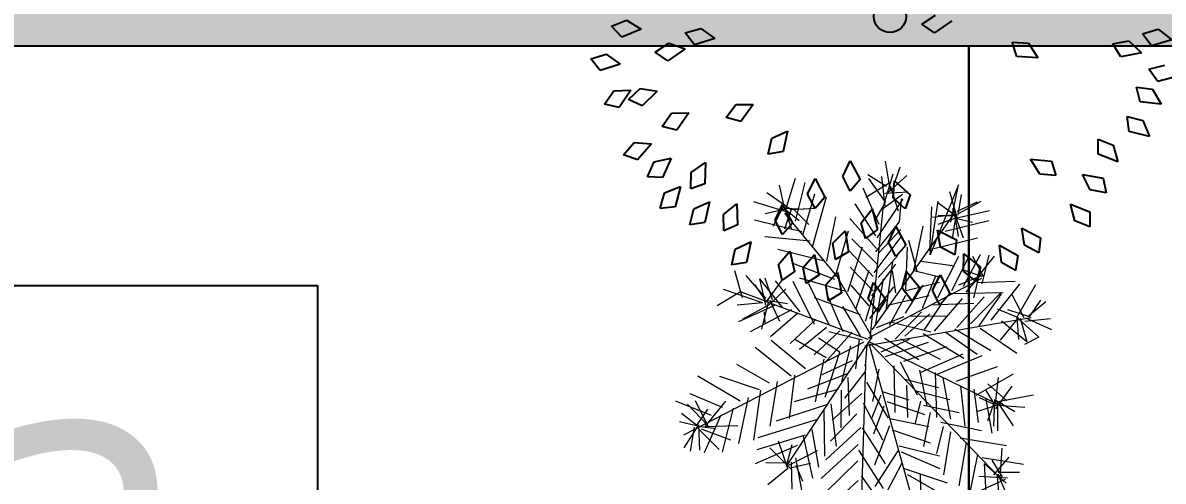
# Model space of a CAD drawing. Header units: millimetres. Extents: x -176651 to 388869, y -469666 to 486614.
# Drawn here: x 243470 to 251731, y 104157 to 107475 of the extents above; entities that cross this region are included whole.
import ezdxf

# ---------------------------------------------------------------- set-up
doc = ezdxf.new("R2010")
doc.units = ezdxf.units.MM
doc.layers.add('A- FURNITURE', color=252, linetype='Continuous', lineweight=0)
doc.layers.add('L-TREEEES', color=8, linetype='Continuous', lineweight=25)
for name, color, linetype in [('ad-Plot Boundary', 8, 'Continuous'), ('ad-Plot Numbers', 2, 'Continuous'), ('ad-Road', 8, 'Continuous'), ('ad-Road Hatch', 8, 'Continuous')]:
    doc.layers.add(name, color=color, linetype=linetype)
doc.styles.add('$0$grid_text', font='verdana.ttf', dxfattribs={"width": 0.9})

# ---------------------------------------------------------------- blocks, each defined once
blk = doc.blocks.new('A$C4fb60e89')
at = {"layer": 'ad-Road Hatch', "ltscale": 5, "transparency": 33554687}
h = blk.add_hatch(dxfattribs=at)
h.set_pattern_fill('AR-HBONE', color=256, scale=15)
h.set_pattern_definition([(45, (-193247.7, -428758.8), (0, 2155.2615), [4572, -1524]), (135, (-192170.1, -427681.1), (2e-13, 2155.2615), [4572, -1524])])
h.paths.add_polyline_path([(175594.5, -250241), (169177.9, -249341.1), (167473.5, -249057.1), (167473.5, -138693.9), (101313.5, -138693.9), (101313.5, -199953.9), (101307.7, -237994.6), (101040.4, -268291), (101007.7, -280967.7), (101066.4, -293683.6), (101242.5, -311127.2), (100909.9, -319343.6), (100949.1, -333937.5), (100668.7, -366959.6), (100727.3, -390982.9), (100668.7, -404585.6), (100538.2, -420418.5), (100466.5, -428758.8), (92426.2, -427265.5), (92163.5, -427209.5), (92163.5, -321453.9), (24803.5, -321453.9), (24803.5, -412960.5), (15653.5, -411028.6), (15653.5, -321452.2), (-19535.1, -321452.2), (-34427.5, -319476.7), (-65207.4, -315394.6), (-171770.1, -301268.1), (-185853.9, -298333.1), (-193247.7, -296831.5), (-193244, -292907.6), (-191913.8, -285219.4), (-191838.8, -284678.8), (-183397.4, -286393.2), (-169722.9, -289242.8), (-53141.2, -304697.5), (-18730.1, -309262.2), (15653.3, -309262.2), (15653.5, 703.4), (24803.5, 1114.6), (24803.5, -129543.9), (92163.5, -129543.9), (92163.5, 15133.3), (101313.5, 17712.8), (101313.5, -129543.9), (167473.5, -129543.9), (167473.5, 35551.6), (175738, 37855), (175848.8, 28595.3), (175835.8, 25947.4), (175777.1, 14040.5), (175855.3, 2315.8), (175659.7, -18036.1), (175731.4, -34038.6), (175718.4, -46839.2), (175672.7, -63402.4), (175816.2, -82071.9), (175542.3, -106356), (175490.2, -124640.8), (175574.9, -145018.8), (175731.4, -168892), (175796.6, -181268.8), (175796.6, -192667.4), (175744.5, -208200.3), (175829.2, -223276.8), (175887.9, -234871.1)])
h.paths.add_polyline_path([(24803.5, -309263.9), (92163.5, -309263.9), (92163.5, -138693.9), (24803.5, -138693.9)], flags=16)
at = {"layer": 'ad-Road', "ltscale": 5}
blk.add_lwpolyline([(101313.5, -199953.9), (101307.7, -237994.6), (101040.4, -268291), (101007.7, -280967.7), (101066.4, -293683.6), (101242.5, -311127.2), (100909.9, -319343.6), (100949.1, -333937.5), (100668.7, -366959.6), (100727.3, -390982.9), (100668.7, -404585.6), (100538.2, -420418.5), (100466.5, -428758.8), (92426.2, -427265.5), (92163.5, -427209.5), (92163.5, -321453.9), (24803.5, -321453.9), (24803.5, -412960.5), (15653.5, -411028.6)], dxfattribs=at)
blk = doc.blocks.new('A$Cbbea0351')
at = {"layer": 'ad-Plot Numbers', "linetype": 'Continuous', "insert": (-124463.2, -363059.2), "char_height": 2000, "width": 2981.719, "attachment_point": 5, "style": '$0$grid_text', "bg_fill": 18, "box_fill_scale": 1.5, "bg_fill_color": 257, "bg_fill_transparency": 0}
blk.add_mtext('23', dxfattribs=at)
blk = doc.blocks.new('zw$E7CA')
at = {"layer": 'ad-Plot Boundary'}
blk.add_lwpolyline([(0, 0), (33680, 0), (33680, 30050), (0, 30050)], close=True, dxfattribs=at)
blk = doc.blocks.new('zw$A88E')
at = {"layer": 'ad-Plot Boundary', "ltscale": 5}
for p in [(-150934.5, -389358.9), (-117254.5, -389358.9)]:
    blk.add_blockref('zw$E7CA', p, dxfattribs=at)
blk = doc.blocks.new('EARGAERG')
at = {"color": 177, "true_color": 0x293189, "transparency": 33554546}
for p, q in [((260795.9488, 1945771.728), (260796.0879, 1945771.564)), ((260796.0427, 1945771.5604), (260796.1762, 1945771.7741)), ((260796.044, 1945771.5885), (260796.0515, 1945771.7572)), ((260796.0952, 1945771.4736), (260796.236, 1945771.7264)), ((260796.0427, 1945771.5604), (260795.84, 1945771.6878)), ((260796.7968, 1945771.5435), (260796.6894, 1945771.661)), ((260796.8175, 1945771.5032), (260796.8386, 1945771.7219)), ((260796.8469, 1945771.53), (260796.9314, 1945771.6558)), ((260796.1195, 1945771.388), (260795.8117, 1945771.5595)), ((260796.0378, 1945771.5775), (260795.8973, 1945771.5838)), ((260796.033, 1945771.5947), (260795.9265, 1945771.4811)), ((260796.0879, 1945771.564), (260796.0034, 1945771.4382)), ((260796.044, 1945771.5885), (260796.0535, 1945771.4247)), ((260796.0488, 1945771.5714), (260796.1233, 1945771.4723)), ((260796.055, 1945771.5824), (260796.1771, 1945771.5431)), ((260796.0879, 1945771.564), (260796.2553, 1945771.5284)), ((260796.1244, 1945771.3709), (260796.2824, 1945771.6285)), ((260796.1645, 1945771.262), (260796.3593, 1945771.5857)), ((260796.6294, 1945771.5792), (260796.673, 1945771.2956)), ((260796.8372, 1945771.5643), (260796.6318, 1945771.5059)), ((260796.7637, 1945771.4323), (260796.6882, 1945771.6329)), ((260796.7343, 1945771.4055), (260796.8678, 1945771.6192)), ((260796.7514, 1945771.4104), (260796.7835, 1945771.623)), ((260796.7833, 1945771.4934), (260796.9619, 1945771.5812)), ((260796.2828, 1945771.0089), (260796.0366, 1945771.5494)), ((260796.1099, 1945771.5518), (260796.1831, 1945771.4246)), ((260796.6302, 1945771.2186), (260796.5462, 1945771.4815)), ((260796.7723, 1945771.4996), (260796.9397, 1945771.4639)), ((260796.8249, 1945771.5423), (260796.8332, 1945771.3504)), ((260796.1609, 1945771.3073), (260795.8506, 1945771.4226)), ((260796.2377, 1945771.1348), (260796.386, 1945771.4267)), ((260796.3958, 1945770.5137), (260796.7404, 1945771.4165)), ((260796.635, 1945771.2015), (260796.8871, 1945771.4212)), ((260796.7404, 1945771.4165), (260796.6462, 1945771.3249)), ((260796.7282, 1945771.3945), (260796.8945, 1945771.4603)), ((260796.8761, 1945771.4273), (260796.8185, 1945771.2722)), ((260796.8871, 1945771.4212), (260796.8761, 1945771.4273)), ((260797.3039, 1945771.4194), (260796.9745, 1945770.9835)), ((260797.1801, 1945771.1715), (260797.3039, 1945771.4194)), ((260795.9189, 1945771.3125), (260796.2157, 1945771.1471)), ((260796.6093, 1945771.1294), (260796.4801, 1945771.3887)), ((260796.9745, 1945770.9835), (260797.1314, 1945771.3426)), ((260797.074, 1945771.317), (260796.9758, 1945771.0116)), ((260797.2107, 1945771.2264), (260797.1253, 1945771.3316)), ((260797.2293, 1945771.3889), (260797.2315, 1945771.1861)), ((260797.2437, 1945771.208), (260797.3062, 1945771.3461)), ((260795.58, 1945771.0404), (260795.5778, 1945771.2432)), ((260796.2718, 1945771.015), (260796.4482, 1945771.3057)), ((260796.4264, 1945770.5687), (260797.2279, 1945771.2313)), ((260796.5871, 1945771.0121), (260796.4566, 1945771.2433)), ((260796.8185, 1945771.2722), (260796.597, 1945771.1074)), ((260797.2327, 1945771.2142), (260797.0592, 1945771.2388)), ((260797.2266, 1945771.2032), (260797.1044, 1945771.2424)), ((260797.2181, 1945771.2655), (260797.2362, 1945771.0394)), ((260797.245, 1945771.2361), (260797.4039, 1945771.2628)), ((260797.2498, 1945771.219), (260797.432, 1945771.2616)), ((260795.7413, 1945770.9937), (260795.6487, 1945771.1894)), ((260796.2595, 1945770.993), (260796.0031, 1945771.1791)), ((260796.3278, 1945770.8829), (260796.5152, 1945771.1674)), ((260796.5332, 1945770.9413), (260796.4138, 1945771.1664)), ((260796.8024, 1945771.1658), (260796.5455, 1945770.9633)), ((260796.619, 1945771.0952), (260796.8159, 1945771.2159)), ((260796.8241, 1945770.8945), (260796.9785, 1945771.1974)), ((260797.2205, 1945771.1922), (260797.0848, 1945771.1814)), ((260797.2143, 1945771.1812), (260797.158, 1945771.0541)), ((260797.2217, 1945771.2203), (260797.2032, 1945771.0578)), ((260797.2205, 1945771.1922), (260797.4735, 1945771.1808)), ((260797.2205, 1945771.1922), (260797.3304, 1945771.1309)), ((260795.5764, 1945771.0856), (260795.3881, 1945771.0321)), ((260795.4604, 1945771.1358), (260795.7009, 1945770.973)), ((260795.751, 1945770.9595), (260795.5764, 1945771.0856)), ((260795.74, 1945770.9656), (260795.6901, 1945771.1087)), ((260795.7278, 1945770.9436), (260795.7366, 1945771.1404)), ((260795.8438, 1945770.8933), (260795.7366, 1945771.1404)), ((260795.74, 1945770.9656), (260795.8979, 1945771.0937)), ((260795.7853, 1945770.9692), (260795.7757, 1945771.133)), ((260795.8416, 1945771.0962), (260795.9537, 1945770.8321)), ((260796.0152, 1945771.0716), (260796.3058, 1945770.8952)), ((260796.8268, 1945771.0803), (260796.7347, 1945770.7858)), ((260796.8522, 1945770.8932), (260796.8513, 1945771.1242)), ((260797.4477, 1945771.1088), (260797.1214, 1945771.1178)), ((260795.7119, 1945770.9668), (260795.5274, 1945770.9976)), ((260795.7559, 1945770.9423), (260795.9002, 1945771.0204)), ((260796.033, 1945770.7159), (260795.9638, 1945771.057)), ((260796.0689, 1945771.0128), (260796.1332, 1945770.6888)), ((260796.4129, 1945770.5186), (260796.2828, 1945771.0089)), ((260796.3558, 1945770.7521), (260796.5186, 1945770.9927)), ((260796.5062, 1945770.8411), (260796.3916, 1945771.0491)), ((260796.4878, 1945770.8081), (260796.7154, 1945770.9838)), ((260796.561, 1945770.6809), (260796.6995, 1945771.0071)), ((260796.5662, 1945770.9229), (260796.746, 1945771.0388)), ((260797.01, 1945771.0213), (260797.3363, 1945771.0124)), ((260795.7889, 1945770.924), (260795.5052, 1945770.8803)), ((260795.5395, 1945770.8901), (260795.7559, 1945770.9423)), ((260795.751, 1945770.9595), (260795.653, 1945770.7836)), ((260795.7033, 1945770.8996), (260795.6885, 1945770.8214)), ((260796.3787, 1945770.5088), (260795.74, 1945770.9656)), ((260795.7571, 1945770.9704), (260795.8842, 1945770.9141)), ((260795.7681, 1945770.9643), (260795.7948, 1945770.8054)), ((260796.081, 1945770.9052), (260796.3704, 1945770.7007)), ((260796.4511, 1945770.7422), (260796.3633, 1945770.9208)), ((260796.5992, 1945770.9046), (260796.4558, 1945770.5955)), ((260796.6614, 1945770.7835), (260796.6799, 1945770.946)), ((260796.8302, 1945770.9055), (260797.0171, 1945770.8013)), ((260797.121, 1945770.8586), (260796.8999, 1945770.953)), ((260797.1688, 1945770.9185), (260796.9436, 1945770.6694)), ((260797.0573, 1945770.6925), (260797.247, 1945770.9037)), ((260795.8988, 1945770.8627), (260795.5687, 1945770.7874)), ((260795.9366, 1945770.8272), (260795.7006, 1945770.7139)), ((260796.2199, 1945770.6117), (260796.1811, 1945770.8782)), ((260796.3959, 1945770.6433), (260796.5356, 1945770.868)), ((260796.4302, 1945770.653), (260796.6578, 1945770.8287)), ((260796.8176, 1945770.6244), (260796.9731, 1945770.8258)), ((260797.121, 1945770.8586), (260797.121, 1945770.8586)), ((260797.1477, 1945770.6997), (260797.3252, 1945770.8889)), ((260797.2956, 1945770.7325), (260797.1699, 1945770.817)), ((260797.2272, 1945770.713), (260797.4192, 1945770.8509)), ((260797.3066, 1945770.7264), (260797.269, 1945770.8914)), ((260797.2821, 1945770.6824), (260797.3863, 1945770.8693)), ((260796.0514, 1945770.7488), (260795.8264, 1945770.6293)), ((260796.2617, 1945770.7901), (260796.3298, 1945770.5505)), ((260796.556, 1945770.5685), (260796.7273, 1945770.7467)), ((260796.8643, 1945770.7856), (260796.688, 1945770.6245)), ((260796.7176, 1945770.7809), (260796.9877, 1945770.7745)), ((260797.2847, 1945770.7386), (260797.1147, 1945770.7181)), ((260797.2908, 1945770.7496), (260797.1513, 1945770.6545)), ((260797.2737, 1945770.7448), (260797.194, 1945770.6019)), ((260795.7711, 1945770.4009), (260795.5746, 1945770.6688)), ((260795.8848, 1945770.4239), (260795.6993, 1945770.6857)), ((260796.0498, 1945770.4616), (260795.8667, 1945770.6501)), ((260796.11, 1945770.673), (260795.8801, 1945770.5706)), ((260796.3848, 1945770.5198), (260797.2895, 1945770.7215)), ((260796.5794, 1945770.7139), (260796.8886, 1945770.7001)), ((260797.034, 1945770.6766), (260797.4128, 1945770.5808)), ((260797.2492, 1945770.7008), (260797.5167, 1945770.6381)), ((260795.3676, 1945770.3232), (260795.1198, 1945770.5765)), ((260795.6073, 1945770.3913), (260795.4132, 1945770.5859)), ((260796.1979, 1945770.624), (260795.9729, 1945770.5045)), ((260796.281, 1945770.5921), (260796.0314, 1945770.4286)), ((260796.1574, 1945770.4737), (260796.0341, 1945770.6144)), ((260796.3396, 1945770.5162), (260796.1197, 1945770.6387)), ((260796.4606, 1945770.5784), (260796.6758, 1945770.6026)), ((260796.568, 1945770.4609), (260796.8053, 1945770.6024)), ((260796.5682, 1945770.5905), (260796.832, 1945770.4435)), ((260796.6414, 1945770.4633), (260796.8603, 1945770.5718)), ((260796.7149, 1945770.5952), (260796.9764, 1945770.5215)), ((260796.7881, 1945770.468), (260796.9581, 1945770.6181)), ((260796.8601, 1945770.4422), (260797.1158, 1945770.6166)), ((260796.8799, 1945770.6328), (260797.1866, 1945770.5628)), ((260797.0227, 1945770.4236), (260797.2722, 1945770.5871)), ((260797.1241, 1945770.4247), (260797.4018, 1945770.5869)), ((260797.3957, 1945770.5759), (260797.1791, 1945770.3941)), ((260797.2757, 1945770.4123), (260797.5436, 1945770.6087)), ((260797.4602, 1945770.3815), (260797.6548, 1945770.5756)), ((260796.3444, 1945770.4991), (260794.9054, 1945770.1918)), ((260795.2701, 1945770.536), (260795.5217, 1945770.367)), ((260795.5686, 1945769.779), (260796.4129, 1945770.5186)), ((260796.243, 1945770.498), (260796.1143, 1945770.2672)), ((260796.3176, 1945770.5285), (260796.2354, 1945770.3294)), ((260796.3835, 1945770.4917), (260797.1588, 1945769.8148)), ((260796.496, 1945770.4867), (260796.6949, 1945770.275)), ((260797.4677, 1945770.5502), (260797.5103, 1945770.368)), ((260795.1402, 1945770.277), (260794.9168, 1945770.4448)), ((260795.0925, 1945770.2172), (260794.9937, 1945770.4019)), ((260795.2319, 1945770.3124), (260795.0305, 1945770.4678)), ((260795.0973, 1945770.2001), (260795.0561, 1945770.4104)), ((260796.0327, 1945770.4567), (260795.8905, 1945770.1758)), ((260795.97, 1945770.1891), (260796.1574, 1945770.4737)), ((260796.3603, 1945770.4759), (260796.3088, 1945770.3317)), ((260796.3432, 1945770.471), (260797.5604, 1945770.3545)), ((260796.3774, 1945770.4807), (260796.3832, 1945769.3538)), ((260797.0395, 1945769.2906), (260796.3884, 1945770.4746)), ((260796.447, 1945770.3987), (260796.6682, 1945770.4339)), ((260796.6071, 1945770.4535), (260796.8452, 1945770.2344)), ((260796.7758, 1945770.446), (260797.0126, 1945770.1988)), ((260796.9322, 1945770.4164), (260797.114, 1945770.1999)), ((260797.0056, 1945770.4188), (260797.2155, 1945770.2009)), ((260797.4712, 1945770.3754), (260797.3405, 1945770.477)), ((260797.5494, 1945770.3606), (260797.4126, 1945770.4512)), ((260797.5384, 1945770.3667), (260797.6937, 1945770.4386)), ((260797.5494, 1945770.3606), (260797.6607, 1945770.457)), ((260795.0252, 1945770.2258), (260794.935, 1945770.3482)), ((260795.0143, 1945770.232), (260795.1256, 1945770.3284)), ((260795.0753, 1945770.2123), (260795.2674, 1945770.3502)), ((260795.43, 1945770.3316), (260795.2755, 1945770.0287)), ((260795.388, 1945770.0237), (260795.5327, 1945770.3608)), ((260795.6635, 1945770.3888), (260795.5262, 1945770.0907)), ((260795.679, 1945770.1064), (260795.7992, 1945770.3996)), ((260796.3149, 1945770.3427), (260795.965, 1945769.1979)), ((260796.2269, 1945770.3917), (260795.9886, 1945770.3517)), ((260796.3088, 1945770.3317), (260796.3149, 1945770.3427)), ((260796.4677, 1945770.3584), (260796.7953, 1945770.3775)), ((260797.1839, 1945770.377), (260797.3926, 1945770.131)), ((260797.3023, 1945770.2534), (260797.4712, 1945770.3754)), ((260797.3477, 1945770.3865), (260797.4856, 1945770.1945)), ((260797.4602, 1945770.3815), (260797.4306, 1945770.2251)), ((260797.4602, 1945770.3815), (260797.5761, 1945770.2017)), ((260797.4822, 1945770.3693), (260797.4856, 1945770.1945)), ((260797.509, 1945770.3399), (260797.6935, 1945770.3091)), ((260797.5213, 1945770.3619), (260797.6788, 1945770.2309)), ((260795.0314, 1945770.2368), (260794.8845, 1945770.1026)), ((260795.0143, 1945770.232), (260794.9043, 1945770.2932)), ((260795.0314, 1945770.2368), (260794.9896, 1945770.0584)), ((260795.2013, 1945770.2574), (260795.0164, 1945770.0291)), ((260795.304, 1945770.2866), (260795.1447, 1945770.0008)), ((260796.1669, 1945770.3099), (260795.8613, 1945770.2785)), ((260796.1657, 1945770.2818), (260796.103, 1945770.0142)), ((260796.3014, 1945770.2926), (260796.1032, 1945770.1437)), ((260796.3967, 1945770.2827), (260796.2913, 1945770.0677)), ((260796.5091, 1945770.2777), (260796.4268, 1945769.949)), ((260796.5605, 1945770.2923), (260796.6164, 1945770.0306)), ((260796.5886, 1945770.291), (260796.9162, 1945770.3101)), ((260794.9971, 1945770.2271), (260794.9224, 1945770.0671)), ((260795.0191, 1945770.2149), (260795.1289, 1945770.024)), ((260795.1413, 1945770.1756), (260795.0252, 1945770.2258)), ((260795.0411, 1945770.2026), (260795.2267, 1945770.0704)), ((260795.0753, 1945770.2123), (260795.3038, 1945770.157)), ((260796.0727, 1945770.2183), (260795.7403, 1945770.2163)), ((260796.0947, 1945770.2061), (260796.021, 1945769.9446)), ((260796.2866, 1945770.2144), (260796.3693, 1945769.9234)), ((260796.5603, 1945770.1627), (260796.7802, 1945770.0402)), ((260796.6801, 1945770.1968), (260796.6627, 1945769.9328)), ((260797.0139, 1945770.2269), (260796.685, 1945770.1796)), ((260796.7852, 1945770.1526), (260796.709, 1945769.8349)), ((260796.7901, 1945770.1355), (260797.147, 1945770.1815)), ((260797.5761, 1945770.2017), (260797.4624, 1945770.1786)), ((260795.5837, 1945770.1163), (260795.9675, 1945770.1329)), ((260795.8558, 1945769.7774), (260795.9381, 1945770.1061)), ((260795.9956, 1945770.1317), (260795.9536, 1945769.8237)), ((260796.2327, 1945770.1436), (260795.9734, 1945770.0144)), ((260796.2241, 1945770.0764), (260796.2897, 1945769.7805)), ((260796.252, 1945769.9455), (260796.3659, 1945770.0982)), ((260796.3781, 1945770.1202), (260796.5479, 1945770.0112)), ((260796.5086, 1945769.889), (260796.5639, 1945770.1175)), ((260796.8279, 1945770.1), (260796.8031, 1945769.7969)), ((260796.9158, 1945770.051), (260797.2324, 1945770.0762)), ((260795.8623, 1945770.0475), (260795.4222, 1945770.0334)), ((260795.8145, 1945769.9877), (260795.7909, 1945769.7127)), ((260796.1592, 1945770.0117), (260795.9219, 1945769.8702)), ((260796.3621, 1945770.0138), (260796.236, 1945769.8392)), ((260796.3915, 1945770.0407), (260796.632, 1945769.8778)), ((260796.6176, 1945770.0587), (260796.8375, 1945769.9362)), ((260796.9366, 1945770.0106), (260796.8897, 1945769.7198)), ((260797.0281, 1945769.9164), (260797.3301, 1945769.993)), ((260797.1478, 1945769.8209), (260797.2177, 1945769.998)), ((260795.757, 1945769.9621), (260795.3903, 1945769.9504)), ((260795.5954, 1945769.7496), (260795.4857, 1945769.9405)), ((260795.5734, 1945769.7619), (260795.5603, 1945769.9709)), ((260795.5686, 1945769.779), (260795.6482, 1945769.9219)), ((260795.7399, 1945769.9572), (260795.7261, 1945769.648)), ((260796.1603, 1945769.9102), (260795.8545, 1945769.7493)), ((260796.3803, 1945769.9173), (260796.6393, 1945769.7874)), ((260796.5513, 1945769.8364), (260796.631, 1945769.9793)), ((260796.6407, 1945769.945), (260796.8777, 1945769.8274)), ((260797.0245, 1945769.9616), (260796.9912, 1945769.7209)), ((260797.1416, 1945769.8099), (260797.1076, 1945769.9297)), ((260797.2321, 1945769.8171), (260797.1321, 1945769.9737)), ((260797.1404, 1945769.7818), (260797.2982, 1945769.9099)), ((260795.6812, 1945769.9035), (260795.3523, 1945769.8563)), ((260795.5918, 1945769.7949), (260795.4305, 1945769.8415)), ((260795.5857, 1945769.7839), (260795.8131, 1945769.83)), ((260796.265, 1945769.607), (260796.1713, 1945769.9041)), ((260796.1868, 1945769.6217), (260796.3668, 1945769.8672)), ((260796.3765, 1945769.8329), (260796.6171, 1945769.6701)), ((260796.5658, 1945769.6555), (260796.6773, 1945769.8814)), ((260797.044, 1945769.8932), (260797.1526, 1945769.8038)), ((260797.1368, 1945769.827), (260797.0584, 1945769.7122)), ((260797.0879, 1945769.8687), (260797.0656, 1945769.6218)), ((260797.149, 1945769.849), (260797.0901, 1945769.6658)), ((260797.1649, 1945769.8258), (260797.1108, 1945769.6254)), ((260797.2674, 1945769.7254), (260797.149, 1945769.849)), ((260797.1539, 1945769.8319), (260797.4289, 1945769.8083)), ((260795.5734, 1945769.7619), (260795.401, 1945769.6851)), ((260795.6089, 1945769.7997), (260795.561, 1945769.6103)), ((260795.6015, 1945769.7606), (260795.7421, 1945769.7543)), ((260795.6257, 1945769.5455), (260795.6493, 1945769.8205)), ((260795.6358, 1945769.7704), (260795.6527, 1945769.6457)), ((260796.11, 1945769.7942), (260795.7871, 1945769.6284)), ((260796.1026, 1945769.7551), (260796.2012, 1945769.4408)), ((260796.7394, 1945769.7603), (260796.6414, 1945769.5845)), ((260796.7297, 1945769.7946), (260796.9997, 1945769.6585)), ((260797.1979, 1945769.8074), (260797.006, 1945769.7991)), ((260797.1306, 1945769.816), (260797.3469, 1945769.7388)), ((260797.1697, 1945769.8087), (260797.2294, 1945769.6314)), ((260795.7821, 1945769.5159), (260796.0769, 1945769.683)), ((260796.3751, 1945769.6753), (260796.1463, 1945769.4715)), ((260796.3935, 1945769.7082), (260796.6573, 1945769.5612)), ((260796.3971, 1945769.663), (260796.6364, 1945769.472)), ((260796.651, 1945769.4207), (260796.7822, 1945769.7077)), ((260796.1277, 1945769.3089), (260796.3823, 1945769.5848)), ((260796.8676, 1945769.6025), (260796.7364, 1945769.3154)), ((260796.8359, 1945769.649), (260797.1449, 1945769.5056)), ((260796.0425, 1945769.5437), (260795.7599, 1945769.3986)), ((260796.0718, 1945769.5706), (260796.1924, 1945769.2441)), ((260796.3859, 1945769.5396), (260796.6595, 1945769.3583)), ((260796.9249, 1945769.4985), (260796.7889, 1945769.2286)), ((260797.0395, 1945769.2906), (260797.1107, 1945769.4958)), ((260796.5946, 1945769.2936), (260796.4005, 1945769.4882)), ((260796.4418, 1945769.2779), (260796.4897, 1945769.4673)), ((260796.9553, 1945769.4239), (260796.8914, 1945769.1282)), ((260796.9517, 1945769.4692), (260797.2278, 1945769.3441)), ((260796.9553, 1945769.4239), (260797.0712, 1945769.2441)), ((260797.0017, 1945769.3261), (260797.1411, 1945769.4212)), ((260797.0566, 1945769.2955), (260797.0177, 1945769.4324)), ((260797.0896, 1945769.2771), (260796.8953, 1945769.3421)), ((260797.0359, 1945769.3358), (260797.1862, 1945769.2953)), ((260797.0725, 1945769.2722), (260796.8512, 1945769.2371)), ((260797.0236, 1945769.3138), (260797.0015, 1945769.1965)), ((260797.0298, 1945769.3248), (260797.0467, 1945769.2001))]:
    blk.add_line(p, q, dxfattribs=at)
blk = doc.blocks.new('QRFQRF')
at = {"layer": 'L-TREEEES', "color": 165, "ltscale": 1.622888, "true_color": 0x5e67af}
for p, q in [((260794.4439, 1945689.987, 129.9135), (260794.5612, 1945689.999, 129.9135)), ((260794.495, 1945689.8903, 129.9135), (260794.4439, 1945689.987, 129.9135)), ((260794.5612, 1945689.999, 129.9135), (260794.6465, 1945689.9074, 129.9135)), ((260794.6465, 1945689.9074, 129.9135), (260794.495, 1945689.8903, 129.9135)), ((260794.2375, 1945689.7972, 129.9135), (260794.3553, 1945689.8008, 129.9135)), ((260794.2815, 1945689.6971, 129.9135), (260794.2375, 1945689.7972, 129.9135)), ((260794.3553, 1945689.8008, 129.9135), (260794.4338, 1945689.7033, 129.9135)), ((260794.9469, 1945689.7984, 129.9135), (260795.0647, 1945689.8011, 129.9135)), ((260794.9901, 1945689.6979, 129.9135), (260794.9469, 1945689.7984, 129.9135)), ((260795.0647, 1945689.8011, 129.9135), (260795.1425, 1945689.703, 129.9135)), ((260794.4338, 1945689.7033, 129.9135), (260794.2815, 1945689.6971, 129.9135)), ((260794.7015, 1945689.7208, 129.9135), (260794.8131, 1945689.7587, 129.9135)), ((260794.7728, 1945689.6379, 129.9135), (260794.7015, 1945689.7208, 129.9135)), ((260794.9167, 1945689.6883, 129.9135), (260794.7728, 1945689.6379, 129.9135)), ((260794.8131, 1945689.7587, 129.9135), (260794.9167, 1945689.6883, 129.9135)), ((260795.1425, 1945689.703, 129.9135), (260794.9901, 1945689.6979, 129.9135)), ((260794.2469, 1945689.4538, 129.9135), (260794.337, 1945689.5299, 129.9135)), ((260794.337, 1945689.5299, 129.9135), (260794.4591, 1945689.5023, 129.9135)), ((260794.3436, 1945689.4028, 129.9135), (260794.2469, 1945689.4538, 129.9135)), ((260794.4591, 1945689.5023, 129.9135), (260794.3436, 1945689.4028, 129.9135)), ((260794.4239, 1945689.4407, 129.9135), (260794.5276, 1945689.4968, 129.9135)), ((260794.5082, 1945689.371, 129.9135), (260794.4239, 1945689.4407, 129.9135)), ((260794.6415, 1945689.445, 129.9135), (260794.5082, 1945689.371, 129.9135)), ((260794.5276, 1945689.4968, 129.9135), (260794.6415, 1945689.445, 129.9135)), ((260796.6189, 1945689.4101, 129.9135), (260796.7307, 1945689.4476, 129.9135)), ((260796.6899, 1945689.327, 129.9135), (260796.6189, 1945689.4101, 129.9135)), ((260796.834, 1945689.3769, 129.9135), (260796.6899, 1945689.327, 129.9135)), ((260794.6078, 1945689.1889, 129.9135), (260794.6994, 1945689.2631, 129.9135)), ((260794.7034, 1945689.1359, 129.9135), (260794.6078, 1945689.1889, 129.9135)), ((260794.6994, 1945689.2631, 129.9135), (260794.8209, 1945689.233, 129.9135)), ((260794.8209, 1945689.233, 129.9135), (260794.7034, 1945689.1359, 129.9135)), ((260795.0723, 1945689.1304, 129.9135), (260795.1655, 1945689.2027, 129.9135)), ((260795.1655, 1945689.2027, 129.9135), (260795.2863, 1945689.1701, 129.9135)), ((260794.2835, 1945689.0655, 129.9135), (260794.3822, 1945689.1301, 129.9135)), ((260794.3822, 1945689.1301, 129.9135), (260794.5, 1945689.0879, 129.9135)), ((260795.1669, 1945689.0754, 129.9135), (260795.0723, 1945689.1304, 129.9135)), ((260795.2863, 1945689.1701, 129.9135), (260795.1669, 1945689.0754, 129.9135)), ((260797.2202, 1945689.0042, 129.9135), (260797.2151, 1945689.1134, 129.9135)), ((260797.2151, 1945689.1134, 129.9135), (260797.3263, 1945689.0744, 129.9135)), ((260794.3733, 1945689.0031, 129.9135), (260794.2835, 1945689.0655, 129.9135)), ((260794.5, 1945689.0879, 129.9135), (260794.3733, 1945689.0031, 129.9135)), ((260797.3263, 1945689.0744, 129.9135), (260797.3646, 1945688.9553, 129.9135)), ((260794.4098, 1945688.8666, 129.9135), (260794.4856, 1945688.9569, 129.9135)), ((260794.4856, 1945688.9569, 129.9135), (260794.6106, 1945688.9505, 129.9135)), ((260794.6106, 1945688.9505, 129.9135), (260794.5137, 1945688.8327, 129.9135)), ((260797.3646, 1945688.9553, 129.9135), (260797.2202, 1945689.0042, 129.9135)), ((260794.5137, 1945688.8327, 129.9135), (260794.4098, 1945688.8666, 129.9135)), ((260795.297, 1945688.7955, 129.9135), (260795.3524, 1945688.8996, 129.9135)), ((260795.3524, 1945688.8996, 129.9135), (260795.476, 1945688.9192, 129.9135)), ((260795.476, 1945688.9192, 129.9135), (260795.4057, 1945688.784, 129.9135)), ((260797.9165, 1945688.9096, 129.9135), (260798.034, 1945688.8994, 129.9135)), ((260797.9484, 1945688.8051, 129.9135), (260797.9165, 1945688.9096, 129.9135)), ((260798.034, 1945688.8994, 129.9135), (260798.1004, 1945688.7933, 129.9135)), ((260798.1418, 1945688.9243, 129.9135), (260798.2597, 1945688.9257, 129.9135)), ((260798.1839, 1945688.8234, 129.9135), (260798.1418, 1945688.9243, 129.9135)), ((260798.2597, 1945688.9257, 129.9135), (260798.3364, 1945688.8267, 129.9135)), ((260794.6902, 1945688.6986, 129.9135), (260794.7246, 1945688.8114, 129.9135)), ((260794.7246, 1945688.8114, 129.9135), (260794.8421, 1945688.8545, 129.9135)), ((260794.8421, 1945688.8545, 129.9135), (260794.7991, 1945688.7082, 129.9135)), ((260795.4057, 1945688.784, 129.9135), (260795.297, 1945688.7955, 129.9135)), ((260798.1004, 1945688.7933, 129.9135), (260797.9484, 1945688.8051, 129.9135)), ((260798.3364, 1945688.8267, 129.9135), (260798.1839, 1945688.8234, 129.9135)), ((260794.4387, 1945688.6199, 129.9135), (260794.4987, 1945688.7213, 129.9135)), ((260794.4987, 1945688.7213, 129.9135), (260794.6231, 1945688.7355, 129.9135)), ((260794.6231, 1945688.7355, 129.9135), (260794.5468, 1945688.6035, 129.9135)), ((260794.7991, 1945688.7082, 129.9135), (260794.6902, 1945688.6986, 129.9135)), ((260794.5468, 1945688.6035, 129.9135), (260794.4387, 1945688.6199, 129.9135)), ((260798.1201, 1945688.6635, 129.9135), (260798.238, 1945688.6618, 129.9135)), ((260798.1596, 1945688.5615, 129.9135), (260798.1201, 1945688.6635, 129.9135)), ((260794.6162, 1945688.4496, 129.9135), (260794.6723, 1945688.5534, 129.9135)), ((260794.6723, 1945688.5534, 129.9135), (260794.796, 1945688.5723, 129.9135)), ((260794.796, 1945688.5723, 129.9135), (260794.7249, 1945688.4374, 129.9135)), ((260795.4969, 1945688.4405, 129.9135), (260795.579, 1945688.535, 129.9135)), ((260795.579, 1945688.535, 129.9135), (260795.612, 1945688.3861, 129.9135)), ((260795.776, 1945688.4963, 129.9135), (260795.8581, 1945688.5908, 129.9135)), ((260795.8581, 1945688.5908, 129.9135), (260795.8911, 1945688.4419, 129.9135)), ((260797.997, 1945688.4536, 129.9135), (260797.9982, 1945688.5629, 129.9135)), ((260797.9982, 1945688.5629, 129.9135), (260798.107, 1945688.5176, 129.9135)), ((260798.312, 1945688.5609, 129.9135), (260798.1596, 1945688.5615, 129.9135)), ((260794.7249, 1945688.4374, 129.9135), (260794.6162, 1945688.4496, 129.9135)), ((260794.8409, 1945688.3427, 129.9135), (260794.8691, 1945688.4572, 129.9135)), ((260794.8691, 1945688.4572, 129.9135), (260794.9841, 1945688.5066, 129.9135)), ((260794.9841, 1945688.5066, 129.9135), (260794.9492, 1945688.3582, 129.9135)), ((260795.8004, 1945688.381, 129.9135), (260795.776, 1945688.4963, 129.9135)), ((260798.1384, 1945688.3964, 129.9135), (260797.997, 1945688.4536, 129.9135)), ((260798.107, 1945688.5176, 129.9135), (260798.1384, 1945688.3964, 129.9135)), ((260795.2204, 1945688.3206, 129.9135), (260795.3025, 1945688.415, 129.9135)), ((260795.3025, 1945688.415, 129.9135), (260795.3355, 1945688.2662, 129.9135)), ((260795.5213, 1945688.3251, 129.9135), (260795.4969, 1945688.4405, 129.9135)), ((260795.612, 1945688.3861, 129.9135), (260795.5213, 1945688.3251, 129.9135)), ((260795.8911, 1945688.4419, 129.9135), (260795.8004, 1945688.381, 129.9135)), ((260796.0865, 1945688.2512, 129.9135), (260796.1304, 1945688.3684, 129.9135)), ((260796.1304, 1945688.3684, 129.9135), (260796.2134, 1945688.2406, 129.9135)), ((260797.8637, 1945688.2673, 129.9135), (260797.8784, 1945688.3757, 129.9135)), ((260797.8784, 1945688.3757, 129.9135), (260797.9808, 1945688.3173, 129.9135)), ((260794.9492, 1945688.3582, 129.9135), (260794.8409, 1945688.3427, 129.9135)), ((260795.2448, 1945688.2052, 129.9135), (260795.2204, 1945688.3206, 129.9135)), ((260797.9808, 1945688.3173, 129.9135), (260797.9969, 1945688.1932, 129.9135)), ((260794.8865, 1945688.1943, 129.9135), (260795.01, 1945688.2144, 129.9135)), ((260795.01, 1945688.2144, 129.9135), (260794.9403, 1945688.0789, 129.9135)), ((260795.3355, 1945688.2662, 129.9135), (260795.2448, 1945688.2052, 129.9135)), ((260795.8179, 1945688.1384, 129.9135), (260795.9187, 1945688.2127, 129.9135)), ((260795.9187, 1945688.2127, 129.9135), (260795.9184, 1945688.0603, 129.9135)), ((260796.1497, 1945688.1517, 129.9135), (260796.0865, 1945688.2512, 129.9135)), ((260796.2134, 1945688.2406, 129.9135), (260796.1497, 1945688.1517, 129.9135)), ((260797.1579, 1945688.1398, 129.9135), (260797.1221, 1945688.2597, 129.9135)), ((260797.1221, 1945688.2597, 129.9135), (260797.2655, 1945688.2078, 129.9135)), ((260797.2655, 1945688.2078, 129.9135), (260797.2684, 1945688.0985, 129.9135)), ((260797.6045, 1945688.1661, 129.9135), (260797.6319, 1945688.272, 129.9135)), ((260797.6319, 1945688.272, 129.9135), (260797.7267, 1945688.2018, 129.9135)), ((260797.7267, 1945688.2018, 129.9135), (260797.7279, 1945688.0766, 129.9135)), ((260797.9969, 1945688.1932, 129.9135), (260797.8637, 1945688.2673, 129.9135)), ((260794.8315, 1945688.09, 129.9135), (260794.8865, 1945688.1943, 129.9135)), ((260795.5811, 1945688.0492, 129.9135), (260795.6894, 1945688.1121, 129.9135)), ((260795.6894, 1945688.1121, 129.9135), (260795.6725, 1945687.9605, 129.9135)), ((260795.8165, 1945688.0205, 129.9135), (260795.8179, 1945688.1384, 129.9135)), ((260797.2684, 1945688.0985, 129.9135), (260797.1579, 1945688.1398, 129.9135)), ((260797.7279, 1945688.0766, 129.9135), (260797.6045, 1945688.1661, 129.9135)), ((260794.9403, 1945688.0789, 129.9135), (260794.8315, 1945688.09, 129.9135)), ((260795.1609, 1945688.0047, 129.9135), (260795.2637, 1945688.0761, 129.9135)), ((260795.2637, 1945688.0761, 129.9135), (260795.2591, 1945687.9237, 129.9135)), ((260795.5669, 1945687.9322, 129.9135), (260795.5811, 1945688.0492, 129.9135)), ((260795.9184, 1945688.0603, 129.9135), (260795.8165, 1945688.0205, 129.9135)), ((260795.9706, 1945687.9522, 129.9135), (260796.0527, 1945688.0467, 129.9135)), ((260796.0527, 1945688.0467, 129.9135), (260796.0857, 1945687.8979, 129.9135)), ((260797.4799, 1945687.933, 129.9135), (260797.4559, 1945688.0559, 129.9135)), ((260797.4559, 1945688.0559, 129.9135), (260797.5935, 1945687.9903, 129.9135)), ((260795.1561, 1945687.8868, 129.9135), (260795.1609, 1945688.0047, 129.9135)), ((260795.3259, 1945687.9374, 129.9135), (260795.4305, 1945688.0061, 129.9135)), ((260795.4305, 1945688.0061, 129.9135), (260795.4219, 1945687.8539, 129.9135)), ((260795.6725, 1945687.9605, 129.9135), (260795.5669, 1945687.9322, 129.9135)), ((260795.995, 1945687.8369, 129.9135), (260795.9706, 1945687.9522, 129.9135)), ((260797.5935, 1945687.9903, 129.9135), (260797.5858, 1945687.8813, 129.9135)), ((260795.2591, 1945687.9237, 129.9135), (260795.1561, 1945687.8868, 129.9135)), ((260795.3181, 1945687.8198, 129.9135), (260795.3259, 1945687.9374, 129.9135)), ((260796.0857, 1945687.8979, 129.9135), (260795.995, 1945687.8369, 129.9135)), ((260796.3249, 1945687.8175, 129.9135), (260796.3375, 1945687.9421, 129.9135)), ((260796.3375, 1945687.9421, 129.9135), (260796.4503, 1945687.8396, 129.9135)), ((260797.3142, 1945687.7462, 129.9135), (260797.3148, 1945687.8714, 129.9135)), ((260797.3148, 1945687.8714, 129.9135), (260797.4369, 1945687.7802, 129.9135)), ((260797.5858, 1945687.8813, 129.9135), (260797.4799, 1945687.933, 129.9135)), ((260795.4219, 1945687.8539, 129.9135), (260795.3181, 1945687.8198, 129.9135)), ((260795.4519, 1945687.7721, 129.9135), (260795.5583, 1945687.8381, 129.9135)), ((260795.5583, 1945687.8381, 129.9135), (260795.5458, 1945687.6862, 129.9135)), ((260796.4114, 1945687.7374, 129.9135), (260796.3249, 1945687.8175, 129.9135)), ((260796.4503, 1945687.8396, 129.9135), (260796.4114, 1945687.7374, 129.9135)), ((260796.9164, 1945687.6713, 129.9135), (260796.9288, 1945687.7959, 129.9135)), ((260796.9288, 1945687.7959, 129.9135), (260797.0418, 1945687.6935, 129.9135)), ((260795.4411, 1945687.6547, 129.9135), (260795.4519, 1945687.7721, 129.9135)), ((260795.9794, 1945687.6032, 129.9135), (260796.0416, 1945687.7118, 129.9135)), ((260796.0416, 1945687.7118, 129.9135), (260796.1029, 1945687.5722, 129.9135)), ((260796.4395, 1945687.6057, 129.9135), (260796.4761, 1945687.7254, 129.9135)), ((260796.4761, 1945687.7254, 129.9135), (260796.5668, 1945687.6029, 129.9135)), ((260796.7227, 1945687.5948, 129.9135), (260796.7404, 1945687.7187, 129.9135)), ((260796.7404, 1945687.7187, 129.9135), (260796.8489, 1945687.6115, 129.9135)), ((260797.408, 1945687.6747, 129.9135), (260797.3142, 1945687.7462, 129.9135)), ((260797.4369, 1945687.7802, 129.9135), (260797.408, 1945687.6747, 129.9135)), ((260795.5458, 1945687.6862, 129.9135), (260795.4411, 1945687.6547, 129.9135)), ((260795.7222, 1945687.5927, 129.9135), (260795.7894, 1945687.6983, 129.9135)), ((260795.7894, 1945687.6983, 129.9135), (260795.8441, 1945687.556, 129.9135)), ((260796.1879, 1945687.5309, 129.9135), (260796.27, 1945687.6254, 129.9135)), ((260796.27, 1945687.6254, 129.9135), (260796.303, 1945687.4765, 129.9135)), ((260797.003, 1945687.5913, 129.9135), (260796.9164, 1945687.6713, 129.9135)), ((260797.0418, 1945687.6935, 129.9135), (260797.003, 1945687.5913, 129.9135)), ((260795.7634, 1945687.4823, 129.9135), (260795.7222, 1945687.5927, 129.9135)), ((260795.8441, 1945687.556, 129.9135), (260795.7634, 1945687.4823, 129.9135)), ((260796.0258, 1945687.4947, 129.9135), (260795.9794, 1945687.6032, 129.9135)), ((260796.1029, 1945687.5722, 129.9135), (260796.0258, 1945687.4947, 129.9135)), ((260796.5088, 1945687.5102, 129.9135), (260796.4395, 1945687.6057, 129.9135)), ((260796.5668, 1945687.6029, 129.9135), (260796.5088, 1945687.5102, 129.9135)), ((260796.8057, 1945687.5111, 129.9135), (260796.7227, 1945687.5948, 129.9135)), ((260796.8489, 1945687.6115, 129.9135), (260796.8057, 1945687.5111, 129.9135)), ((260796.2122, 1945687.4155, 129.9135), (260796.1879, 1945687.5309, 129.9135)), ((260796.303, 1945687.4765, 129.9135), (260796.2122, 1945687.4155, 129.9135))]:
    blk.add_line(p, q, dxfattribs=at)
blk.add_circle((260796.4099, 1945689.5248, 129.9135), 0.1164, dxfattribs=at)
blk = doc.blocks.new('zw$1761')
at = {"color": 6, "xscale": 39.3712485404797, "yscale": 39.3712485404797, "zscale": 39.3712485404797, "rotation": 15.20137085992779}
for name, p in [('QRFQRF', (10180975.33, -76616766.18, -5811.06)), ('EARGAERG', (10181806.33, -76619934.83, -690.73))]:
    blk.add_blockref(name, p, dxfattribs=at)

msp = doc.modelspace()

# ---------------------------------------------------------------- block references
at = {"layer": 'ad-Road', "ltscale": 5}
msp.add_blockref('A$C4fb60e89', (191838.8, 428758.8), dxfattribs=at)

# ---------------------------------------------------------------- next in the draw order: block references
at = {"ltscale": 5}
msp.add_blockref('A$Cbbea0351', (367576.8, 466613.8), dxfattribs=at)

# ---------------------------------------------------------------- next in the draw order: block references
at = {"layer": 'A- FURNITURE', "color": 6, "xscale": 25.39807961885639, "yscale": 25.39807961885639, "zscale": 25.39807961885639}
msp.add_blockref('zw$1761', (173126.7, 121263.1), dxfattribs=at)
at = {"layer": 'ad-Plot Boundary', "ltscale": 5}
msp.add_blockref('zw$A88E', (367576.8, 466613.8), dxfattribs=at)

doc.saveas('drawing.dxf')
